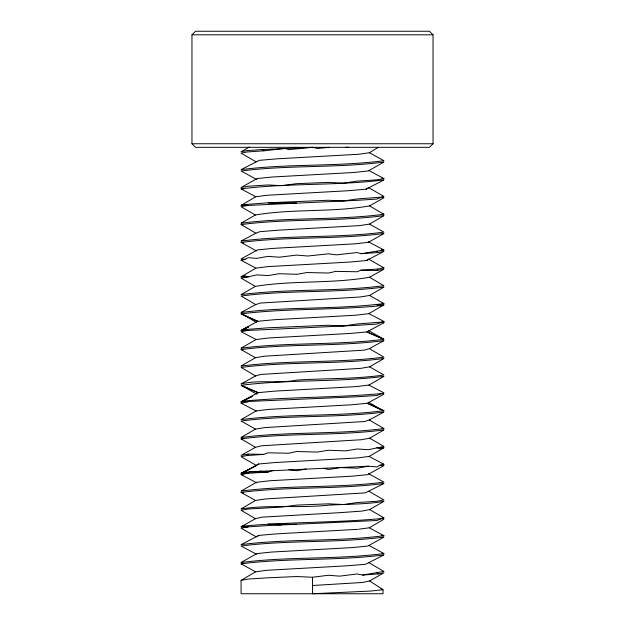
<?xml version="1.0" encoding="UTF-8"?>
<svg xmlns="http://www.w3.org/2000/svg" width="625" height="625" viewBox="0 0 625 625"><rect width="100%" height="100%" fill="white"/><g stroke="black" fill="none" stroke-linecap="round" stroke-linejoin="round"><path stroke-width="0.94" d="M256.328 411.078L241.07 403.148L241.523 402.102L241.07 401.789L252.422 396.289M368.672 313.5L383.93 321.43L383.477 322.469L383.93 322.789L366.922 331.922L350.461 333.438L268.594 337.992L256.086 339.508L241.07 348.211C288.375 342.086 336.625 345.414 383.93 339.289L366.922 331.922L381.289 338.273M360.758 270.211L376.883 270.492L377.82 269.039L383.93 267.859L368.469 259.031L366.539 260.547L349.539 262.07L267.82 266.625L255.906 268.141L241.07 276.789L248.227 276.867L256.656 274.875L268.172 275.586L279 273.711L297.016 274.305L306.922 272.547L328.641 273.039L335.781 271.375L357.289 271.758L360.758 270.211L377.82 269.039M383.93 447.789L379.922 448.75L376.852 447.703L383.93 447.789L369.094 456.43L357.18 457.953L275.461 462.508L258.461 464.023L256.531 465.547L241.07 456.719L246.977 455.555L248.148 454.078L263.711 454.391L267.969 452.805L288.516 453.227L296.609 451.531L317.305 452.062L328.391 450.258L345.75 450.875L357.031 448.977L368.344 449.703L383.93 446.43L369.641 438.211L361.367 439.727L261.281 445.805L255.516 447.32L241.07 455.359L248.148 454.078M257.648 393.164L256.789 394.172L241.07 385.289C288.398 379.289 336.617 382.445 383.93 376.359L368.914 385.062L356.406 386.586L274.539 391.141L258.078 392.656L241.07 401.789L357.336 396.758L376.883 395.492L383.93 392.859L368.914 385.062M256.805 482.891L241.07 474.578L248.18 473.297L249.602 471.812L368.344 466.195L376.883 466.922L379.922 465.242L383.93 464.289L369.094 456.43M191.961 34.82L195.539 31.25L429.461 31.25L433.039 34.82L433.039 143.75L429.461 147.32L195.539 147.32L191.961 143.75L191.961 34.82L433.039 34.82M369.375 152.742L383.93 160.711C336.625 166.844 288.375 163.508 241.07 169.641L259.305 160.336L277.352 158.812L358.656 154.258L369.375 152.742L378.461 147.258M366.125 189.18L368.703 187.664L383.93 196.43L376.812 199.07L357.164 200.336L248.047 205.453L241.07 205.359L255.75 196.773L267.07 195.258L348.602 190.703L366.125 189.18L383.93 179.93C336.594 185.883 288.406 182.914 241.07 188.859L255.75 196.773M357.93 529.32L276.398 533.875L258.875 535.391L256.297 536.914L241.07 528.148L248.062 526.883L267.633 525.609L376.82 520.5L383.93 517.859L369.641 509.578L361.984 511.094L340.539 512.617L261.836 517.172L255.437 518.688L241.07 526.789L248.062 526.883L242.875 526.148L241.07 526.789M369.484 224.109L383.93 215.648C336.625 221.781 288.375 218.445 241.07 224.578L255.906 233.219L259.766 231.703L278.32 230.18L359.367 225.625L369.484 224.109L383.93 232.141C336.625 238.273 288.375 234.938 241.07 241.07L255.906 233.219M255.516 500.469L241.07 492.43C288.375 486.305 336.625 489.633 383.93 483.508L365.234 492.875L265.633 498.953L255.516 500.469L241.07 508.93C269.953 504.437 299.352 508.352 328.438 505.188C346.922 503.984 365.648 504.547 383.93 501.359L369.641 509.578M312.5 585.5L362.586 582.469L369.617 580.945L383.047 589.734L383.047 593.75L241.07 593.75L241.07 580.359L255.625 571.836L266.344 570.32L347.648 565.766L365.695 564.242L383.93 554.93C336.617 561.062 288.375 557.727 241.07 563.859L255.625 571.836M369.562 295.477L383.93 287.078C336.625 293.203 288.375 289.875 241.07 296.008L255.75 304.586L260.25 303.07L360.055 296.992L369.562 295.477L383.93 303.57C336.625 309.703 288.375 306.367 241.07 312.5L255.75 304.586M255.437 429.102L241.07 437.5C288.375 431.367 336.625 434.703 383.93 428.57L369.25 419.992L364.75 421.508L264.945 427.578L255.437 429.102L241.07 421.008C288.375 414.875 336.625 418.203 383.93 412.078L369.25 419.992M358.867 529.195L369.25 527.797L383.93 519.219L382.125 518.5C335.828 522.844 289.164 521.805 242.875 526.148M255.383 357.734L241.07 366.07C288.375 359.938 336.625 363.273 383.93 357.141L369.375 348.625L364.242 350.141L264.281 356.211L255.383 357.734L241.07 349.578C288.383 343.445 336.625 346.781 383.93 340.648L369.375 348.625M369.617 366.844L383.93 358.508C336.617 364.633 288.375 361.297 241.07 367.43L255.625 375.953L260.758 374.438L360.719 368.359L369.617 366.844L383.93 375C355.078 379.195 325.672 378.234 296.609 380.102C278.273 383.883 259.383 379.469 241.07 383.93L255.625 375.953M255.359 286.367L241.07 294.641C288.375 288.508 336.625 291.844 383.93 285.711L369.484 277.25C331.93 283.852 293.039 280.219 255.359 286.367L241.07 278.148L248.227 276.867L245.078 275.828L241.07 276.789M369.641 438.211L383.93 429.93C336.617 436.07 288.375 432.727 241.07 438.859L255.516 447.32M255.359 215L241.07 223.211C288.375 217.086 336.625 220.414 383.93 214.289L369.562 205.883C331.977 212.57 293.016 208.578 255.359 215L241.07 206.719L248.047 205.453L242.875 204.719L241.07 205.359M383.93 304.93L382.141 305.57L376.852 304.844L383.93 304.93L368.703 313.695L355.609 315.219L273.633 319.773L257.719 321.289L241.07 330.359L248.086 330.445L356.938 325.344L376.75 324.078L383.93 321.43M249.492 146.984L241.07 151.789L246.508 150.672L261.992 149.555L312.5 147.32L317.594 148.477L329.445 147.32M369.617 580.945L383.93 572.789L378.375 573.914L362.711 575.039L357.031 573.977L339.656 576.148L328.391 575.258L312.5 577.258L296.609 576.531L267.969 577.805L248.148 579.078L241.07 580.359M369.562 205.883L383.93 197.789L382.125 197.07L356.82 198.992L343.5 200.977L328.289 200.258L268.133 202.797L242.875 204.719M273.148 470.406L268.117 472.016L248.18 473.297L241.07 473.211L243.234 472.516L258.461 464.023M369.484 277.25L383.93 269.219L376.883 270.492M255.906 268.141L241.07 260.289L245.078 259.336L248.148 257.656L256.656 258.375L267.969 256.375L279.25 257.203L296.609 255.102L307.727 256.016L328.391 253.828L336.516 254.852L357.031 252.555L361.305 253.688L378.023 252.523L383.93 251.359L366.539 260.547M248.18 473.297L243.234 472.516L256.531 465.547L241.07 473.211M258.875 535.391L241.07 544.641C288.375 538.508 336.625 541.844 383.93 535.711L369.25 527.797M241.07 403.148L248.258 401.859L242.875 401.148L251.57 396.789M256.086 339.508L241.07 331.719L248.086 330.445L242.875 329.719L248.727 326.875M241.07 330.359L248.648 326.781M306.094 469.008L296.859 470.742L288.906 469.703M368.625 170.359L383.93 178.57L376.852 179.844L357.031 181.125L343.781 183.109L328.391 182.398L296.609 183.672L281.508 185.672L267.969 184.945L248.148 186.227L241.07 187.5L257.078 178.555L271.875 177.039L353.969 172.477L368.211 170.961L383.93 162.078C336.625 168.203 288.375 164.875 241.07 171.008L256.883 179.617M256.57 250.992L241.07 242.43C288.375 236.297 336.617 239.633 383.93 233.508L368.469 242.328L354.805 243.844L272.75 248.406L257.383 249.922L241.07 258.93L245.078 259.336M361.305 253.688L383.93 250L368.195 241.688M241.07 313.859L257.719 321.289L241.07 313.859C287.812 308.133 335.273 310.336 382.141 305.57M380.969 409.625L367.281 403.289L383.93 410.711C336.625 416.844 288.375 413.508 241.07 419.641L256.297 410.875L269.391 409.359L351.367 404.805L367.281 403.289L383.93 394.219L382.125 393.5C335.828 397.844 289.164 396.805 242.875 401.148M368.945 545.414L383.93 553.57C336.625 559.703 288.375 556.367 241.07 562.5L256.789 553.617L271.031 552.094L353.125 547.539L367.922 546.023L383.93 537.078C336.625 543.203 288.375 539.875 241.07 546.008L256.375 554.219M362.711 575.039L383.93 571.43L368.914 562.727M368.344 466.195L357.203 468.188L340.57 467.602L328.578 469.469L323.672 468.305M242.875 329.719L268.141 327.797L328.297 325.258L343.164 325.992L356.828 323.992L382.125 322.07L383.93 322.789M256.086 161.852L241.07 153.148L247.008 151.977L263.93 150.805L285.164 148.438L288.742 149.648L312.5 147.32M243.234 472.516L249.602 471.812L268.117 472.016L259.773 471.109M246.977 455.555L263.711 454.391M345.422 147.32L348.328 147.172M191.961 143.75L433.039 143.75M296.57 202.891L268.133 202.797L281.203 203.547M296.578 524.32L268.133 524.227L281.227 524.969M379.922 465.242L383.93 465.648L367.617 474.656L352.25 476.172L270.195 480.727L256.531 482.25L241.07 491.07C288.375 484.938 336.625 488.273 383.93 482.141L368.43 473.586M241.07 349.578L242.875 349.898M241.07 474.578L242.883 474.898M382.164 178.25L383.93 178.57M381.273 249.523L383.93 250M241.07 224.578L242.859 224.898M382.164 267.539L383.93 267.859M241.07 242.43L243.711 242.906M241.07 260.289L242.844 260.609M382.164 303.25L383.93 303.57M382.164 428.25L383.93 428.57M382.164 463.969L383.93 464.289M241.07 438.859L242.828 439.18M382.164 517.539L383.93 517.859M241.07 492.43L243.711 492.906M382.164 553.25L383.93 553.57M241.07 563.859L242.836 564.18M381.469 535.219L383.93 535.711M241.07 188.859L242.977 189.242M382.281 213.93L383.93 214.289M383.477 338.969L368.211 330.398M381.828 410.023L383.93 410.711M241.523 385.609L258.078 392.656L242.859 385.93M381.086 588.727L383.047 589.734L370.281 591.07L312.5 593.75L312.5 577.258M369.094 491.359L383.93 500L376.852 501.273L357.031 502.555L343.812 504.539L328.391 503.828L296.609 505.102L281.5 507.102L248.188 509.008L241.07 510.289L255.437 518.688M243.156 314.547L256.258 322.32M368.742 402.25L381.008 409.539M261.992 149.555L263.93 150.805M376.852 572.703L378.375 573.914M376.852 251.273L378.023 252.523"/></g></svg>
